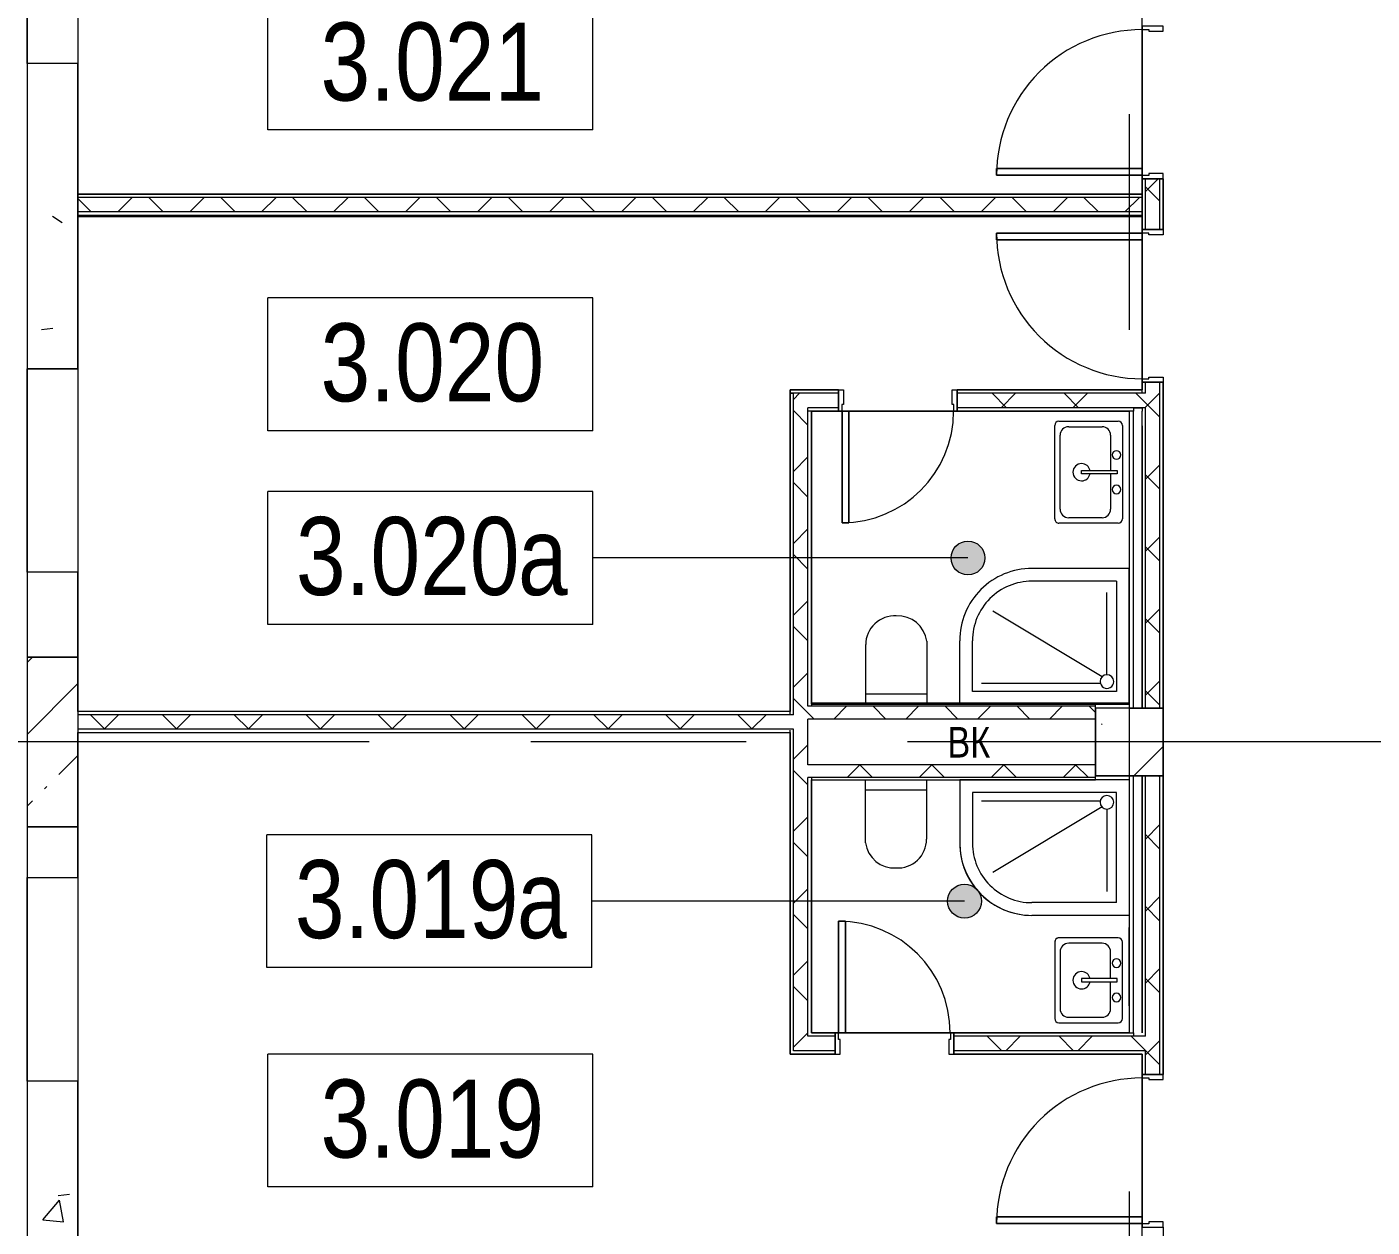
# Model space of a CAD drawing. Header units: millimetres. Extents: x 92932 to 275892, y -43515 to 30371.
# Drawn here: x 177276 to 185209, y -6543 to 532 of the extents above; entities that cross this region are included whole.
import ezdxf

# ---------------------------------------------------------------- set-up
doc = ezdxf.new("R2010")
doc.units = ezdxf.units.MM
doc.linetypes.add('Осевые', pattern=[6350, 1270, -952.5, 3175, -952.5])
for name, color, linetype, lineweight in [('Двери', 7, 'Continuous', 9), ('Каркас_Импост', 7, 'Continuous', 9), ('Марки помещений', 7, 'Continuous', 9), ('Обобщенные модели', 7, 'Continuous', 9), ('Обобщенные модели-3', 7, 'Continuous', 18), ('Общие ребра', 7, 'Continuous', 9), ('Оси-1', 7, 'Осевые', 9), ('Панель', 7, 'Continuous', 9), ('Перекрытия', 7, 'Continuous', 9), ('Сантехнические приборы', 7, 'Continuous', 9), ('Стены', 7, 'Continuous', 9), ('Стены-1', 7, 'Continuous', 18), ('Типовые аннотации', 7, 'Continuous', 9), ('Штриховка разреза-1', 7, 'Continuous', 9)]:
    doc.layers.add(name, color=color, linetype=linetype, lineweight=lineweight)
doc.layers.add('Штриховка разреза-2', color=7, linetype='Continuous', lineweight=9, true_color=0x787878)
doc.styles.add('Arial', font='Arial.ttf', dxfattribs={"width": 0.8, "height": 180})
doc.styles.add('Arial Narrow_1', font='Arial Narrow.ttf', dxfattribs={"height": 460})
pattern_1 = [(45, (120245.78, 0), (-212.132, 212.132), []), (135, (120245.78, 0), (-212.132, -212.132), [])]
pattern_2 = [(50, (120245.8, 0), (1457.472, -127.512), [152.4, -1676.4]), (355, (120245.8, 0), (-281.942, 1528.454), [121.92, -1341.12]), (100.451, (120367.2, -10.6), (1175.54, 1400.933), [129.52, -1424.72]), (46.184, (120245.8, 406.4), (2168.63, -336.34), [228.6, -2514.6]), (96.636, (120426.5, 378.4), (1899.22, 1979.42), [194.28, -2137.08]), (351.184, (120245.8, 406.4), (1899.24, 1979.4), [182.88, -2011.68]), (21, (120449, 304.8), (1212.915, -818.121), [152.4, -1676.4]), (326, (120449, 304.8), (494.417, 1473.504), [121.92, -1341.12]), (71.451, (120550, 236.6), (1707.337, 655.37), [129.52, -1424.72]), (37.5, (120245.8, 0), (24.7094, 676.4402), [67.056, -1257.808, 67.056, -1294.384, -1346.2]), (37.5, (120245.8, 0), (24.7094, 676.4402), [-2686.304, 67.056, -1279.144]), (7.5, (120245.8, 0), (534.558, 801.444), [67.056, -709.168, 67.056, -1227.328, -513.08]), (7.5, (120245.8, 0), (534.558, 801.444), [-2070.608, 67.056, -446.024]), (327.5, (119792.65, 0), (1084.7275, -45.831), [67.056, -440.944, 67.056, -1517.904, -2103.12]), (327.5, (119792.65, 0), (1084.7275, -45.831), [-2092.96, 67.056, -2036.064]), (317.5, (119589.45, 0), (1185.035, 203.414), [67.056, -593.344, 67.056, -985.52, -1493.52]), (317.5, (119589.45, 0), (1185.035, 203.414), [-1712.976, 67.056, -1426.464])]

# ---------------------------------------------------------------- blocks, each defined once
blk = doc.blocks.new('Дверь - Однопольная - ДВ11_21х7-6240655-План 3-го этажа на отм_ _4_200')
at = {"layer": 'Двери'}
for p, q in [((-289, 720.5), (-329, 720.5)), ((-329, 720.5), (-329, 62.5)), ((-289, 62.5), (-289, 720.5)), ((-329, 62.5), (-289, 62.5))]:
    blk.add_line(p, q, dxfattribs=at)
blk.add_arc((-329, 62.5), 658, 360, 90, dxfattribs=at)
at = {"layer": 'Каркас_Импост'}
for p, q in [((-330, 62.5), (-350, 62.5)), ((-350, 62.5), (-350, -62.5)), ((-330, 22.5), (-330, 62.5)), ((-320, 22.5), (-330, 22.5)), ((-320, -62.5), (-320, 22.5)), ((330, 22.5), (320, 22.5)), ((320, 22.5), (320, -62.5)), ((350, 62.5), (330, 62.5)), ((330, 62.5), (330, 22.5)), ((350, -62.5), (350, 62.5)), ((-350, -62.5), (-320, -62.5)), ((320, -62.5), (350, -62.5))]:
    blk.add_line(p, q, dxfattribs=at)
at = {"layer": 'Панель'}
for p, q in [((-329, 720.5), (-289, 720.5)), ((-329, 62.5), (-329, 720.5)), ((-289, 720.5), (-289, 62.5)), ((-289, 62.5), (-329, 62.5))]:
    blk.add_line(p, q, dxfattribs=at)
blk = doc.blocks.new('Дверь - Однопольная - ДВ17_21х9-7256458-План 3-го этажа на отм_ _4_200')
at = {"layer": 'Двери'}
for p, q in [((-389, 920.5), (-429, 920.5)), ((-429, 920.5), (-429, 62.5)), ((-389, 62.5), (-389, 920.5)), ((-429, 62.5), (-389, 62.5))]:
    blk.add_line(p, q, dxfattribs=at)
blk.add_arc((-429, 62.5), 858, 360, 90, dxfattribs=at)
at = {"layer": 'Каркас_Импост'}
for p, q in [((-430, 62.5), (-450, 62.5)), ((-450, 62.5), (-450, -62.5)), ((-430, 22.5), (-430, 62.5)), ((-420, 22.5), (-430, 22.5)), ((-420, -62.5), (-420, 22.5)), ((430, 22.5), (420, 22.5)), ((420, 22.5), (420, -62.5)), ((450, 62.5), (430, 62.5)), ((430, 62.5), (430, 22.5)), ((450, -62.5), (450, 62.5)), ((-450, -62.5), (-420, -62.5)), ((420, -62.5), (450, -62.5))]:
    blk.add_line(p, q, dxfattribs=at)
at = {"layer": 'Панель'}
for p, q in [((-429, 920.5), (-389, 920.5)), ((-429, 62.5), (-429, 920.5)), ((-389, 920.5), (-389, 62.5)), ((-389, 62.5), (-429, 62.5))]:
    blk.add_line(p, q, dxfattribs=at)
blk = doc.blocks.new('Дверь - Однопольная - ДВ17__21х9-7256455-План 3-го этажа на отм_ _4_200')
at = {"layer": 'Двери'}
for p, q in [((-429, -62.5), (-389, -62.5)), ((-429, -920.5), (-429, -62.5)), ((-389, -62.5), (-389, -920.5)), ((-389, -920.5), (-429, -920.5))]:
    blk.add_line(p, q, dxfattribs=at)
blk.add_arc((-429, -62.5), 858, 270, 0, dxfattribs=at)
at = {"layer": 'Каркас_Импост'}
for p, q in [((-450, 62.5), (-420, 62.5)), ((-450, -62.5), (-450, 62.5)), ((-420, 62.5), (-420, -22.5)), ((420, 62.5), (450, 62.5)), ((420, -22.5), (420, 62.5)), ((450, 62.5), (450, -62.5)), ((-430, -62.5), (-450, -62.5)), ((-430, -22.5), (-430, -62.5)), ((-420, -22.5), (-430, -22.5)), ((430, -22.5), (420, -22.5)), ((430, -62.5), (430, -22.5)), ((450, -62.5), (430, -62.5))]:
    blk.add_line(p, q, dxfattribs=at)
at = {"layer": 'Панель'}
for p, q in [((-389, -62.5), (-429, -62.5)), ((-429, -62.5), (-429, -920.5)), ((-389, -920.5), (-389, -62.5)), ((-429, -920.5), (-389, -920.5))]:
    blk.add_line(p, q, dxfattribs=at)
blk = doc.blocks.new('Дверь - Однопольная - ДВ11__21х7-6240656-План 3-го этажа на отм_ _4_200')
at = {"layer": 'Двери'}
for p, q in [((-329, -62.5), (-289, -62.5)), ((-329, -720.5), (-329, -62.5)), ((-289, -62.5), (-289, -720.5)), ((-289, -720.5), (-329, -720.5))]:
    blk.add_line(p, q, dxfattribs=at)
blk.add_arc((-329, -62.5), 658, 270, 0, dxfattribs=at)
at = {"layer": 'Каркас_Импост'}
for p, q in [((-350, 62.5), (-320, 62.5)), ((-350, -62.5), (-350, 62.5)), ((-320, 62.5), (-320, -22.5)), ((320, 62.5), (350, 62.5)), ((320, -22.5), (320, 62.5)), ((350, 62.5), (350, -62.5)), ((-330, -62.5), (-350, -62.5)), ((-330, -22.5), (-330, -62.5)), ((-320, -22.5), (-330, -22.5)), ((330, -22.5), (320, -22.5)), ((330, -62.5), (330, -22.5)), ((350, -62.5), (330, -62.5))]:
    blk.add_line(p, q, dxfattribs=at)
at = {"layer": 'Панель'}
for p, q in [((-289, -62.5), (-329, -62.5)), ((-329, -62.5), (-329, -720.5)), ((-289, -720.5), (-289, -62.5)), ((-329, -720.5), (-289, -720.5))]:
    blk.add_line(p, q, dxfattribs=at)
blk = doc.blocks.new('Обобщенные модели 12 - Обобщенные модели 12-1067619-План 3-го этажа на отм_ _4_200')
at = {"layer": 'Обобщенные модели'}
h = blk.add_hatch(dxfattribs=at)
h.set_pattern_fill('FP_3', color=256, style=0, pattern_type=2)
h.set_pattern_definition([(45, (0, 0), (-493.914, 493.914), []), (45, (493.9, 0), (-493.914, 493.914), [873.125, -174.625, 6.706, -167.919])])
h.paths.add_polyline_path([(63731.6, -3882.9), (63731.6, -3482.9), (63331.6, -3482.9), (63331.6, -3882.9)], flags=0)
at = {"layer": 'Обобщенные модели-3'}
for p, q in [((63731.6, -3482.9), (63331.6, -3482.9)), ((63331.6, -3482.9), (63331.6, -3882.9)), ((63731.6, -3882.9), (63731.6, -3482.9)), ((63331.6, -3882.9), (63731.6, -3882.9))]:
    blk.add_line(p, q, dxfattribs=at)
blk = doc.blocks.new('Унитаз_встраиваемый - Обычный _ Vitra 748-4800 _каркасные_-V24-План 3-го этажа на отм_ _4_200')
at = {"layer": 'Сантехнические приборы'}
for p, q in [((-180, 0), (179.4, 0)), ((-180, -371.5), (-180, -7)), ((-180, -60), (179.4, -60)), ((179.4, -7), (179.4, -351))]:
    blk.add_line(p, q, dxfattribs=at)
for centre, start, end in [((-11.8, -351), 186.94025, 273.66546), ((9.9, -351), 266.33454, 0)]:
    blk.add_arc(centre, 169.5, start, end, dxfattribs=at)
blk = doc.blocks.new('Раковина-Одиночная-2D - 600 x 400 мм-5280093-План 3-го этажа на отм_ _4_200')
at = {"layer": 'Сантехнические приборы'}
for p, q in [((57.1, -77.5), (606.3, -77.5)), ((57.1, -77.5), (606.3, -77.5)), ((131.8, -37.5), (691.8, -37.5)), ((31.7, -452.1), (31.7, -102.9)), ((31.7, -452.1), (31.7, -102.9)), ((114.2, -147.4), (322.2, -147.4)), ((322.2, -109.3), (341.2, -109.3)), ((322.2, -318.8), (322.2, -109.3)), ((341.2, -109.3), (341.2, -318.8)), ((341.2, -147.4), (549.1, -147.4)), ((631.7, -102.9), (631.7, -452.1)), ((631.7, -102.9), (631.7, -452.1)), ((63.4, -395), (63.4, -198.2)), ((599.9, -198.2), (599.9, -395)), ((341.2, -318.8), (322.2, -318.8)), ((549.1, -445.8), (114.2, -445.8)), ((606.3, -477.5), (57.1, -477.5)), ((606.3, -477.5), (57.1, -477.5))]:
    blk.add_line(p, q, dxfattribs=at)
for centre, radius, start, end in [((57.1, -102.9), 25.4, 90, 180), ((57.1, -102.9), 25.4, 90, 180), ((606.3, -102.9), 25.4, 0, 90), ((606.3, -102.9), 25.4, 0, 90), ((114.2, -198.2), 50.8, 90, 180), ((230.1, -112.5), 25.4, 0, 180), ((230.1, -112.5), 25.4, 180, 0), ((433.3, -112.5), 25.4, 0, 180), ((433.3, -112.5), 25.4, 180, 0), ((549.1, -198.2), 50.8, 360, 90), ((331.7, -318.8), 50.8, 100.80692, 180), ((331.7, -318.8), 50.8, 360, 79.19308), ((114.2, -395), 50.8, 180, 270), ((331.7, -318.8), 50.8, 180, 0), ((549.1, -395), 50.8, 270, 0), ((57.1, -452.1), 25.4, 180, 270), ((57.1, -452.1), 25.4, 180, 270), ((606.3, -452.1), 25.4, 270, 0), ((606.3, -452.1), 25.4, 270, 0)]:
    blk.add_arc(centre, radius, start, end, dxfattribs=at)
blk = doc.blocks.new('Раковина-Одиночная-2D - 500 x 400 мм-5279424-План 3-го этажа на отм_ _4_200')
at = {"layer": 'Сантехнические приборы'}
for p, q in [((556.3, 477.5), (107.1, 477.5)), ((556.3, 477.5), (107.1, 477.5)), ((81.7, 452.1), (81.7, 102.9)), ((81.7, 452.1), (81.7, 102.9)), ((499.1, 445.8), (164.2, 445.8)), ((581.7, 102.9), (581.7, 452.1)), ((581.7, 102.9), (581.7, 452.1)), ((113.4, 395), (113.4, 198.2)), ((341.2, 318.8), (322.2, 318.8)), ((322.2, 318.8), (322.2, 109.3)), ((341.2, 109.3), (341.2, 318.8)), ((549.9, 198.2), (549.9, 395)), ((164.2, 147.4), (322.2, 147.4)), ((322.2, 109.3), (341.2, 109.3)), ((341.2, 147.4), (499.1, 147.4)), ((107.1, 77.5), (556.3, 77.5)), ((107.1, 77.5), (556.3, 77.5)), ((181.8, 37.5), (641.8, 37.5))]:
    blk.add_line(p, q, dxfattribs=at)
for centre, radius, start, end in [((107.1, 452.1), 25.4, 90, 180), ((107.1, 452.1), 25.4, 90, 180), ((556.3, 452.1), 25.4, 0, 90), ((556.3, 452.1), 25.4, 360, 90), ((164.2, 395), 50.8, 90, 180), ((499.1, 395), 50.8, 360, 90), ((331.7, 318.8), 50.8, 360, 180), ((331.7, 318.8), 50.8, 180, 259.19308), ((331.7, 318.8), 50.8, 280.80692, 0), ((164.2, 198.2), 50.8, 180, 270), ((499.1, 198.2), 50.8, 270, 0), ((107.1, 102.9), 25.4, 180, 270), ((107.1, 102.9), 25.4, 180, 270), ((230.1, 112.5), 25.4, 360, 180), ((230.1, 112.5), 25.4, 180, 360), ((433.3, 112.5), 25.4, 360, 180), ((433.3, 112.5), 25.4, 180, 360), ((556.3, 102.9), 25.4, 270, 360), ((556.3, 102.9), 25.4, 270, 0)]:
    blk.add_arc(centre, radius, start, end, dxfattribs=at)
blk = doc.blocks.new('Унитаз_встраиваемый - Обычный _ Vitra 748-4800 _каркасные_-V27-План 3-го этажа на отм_ _4_200')
at = {"layer": 'Сантехнические приборы'}
for p, q in [((-180, -371.5), (-180, 0)), ((-180, 0), (179.4, 0)), ((179.4, 0), (179.4, -351)), ((-180, -60), (179.4, -60))]:
    blk.add_line(p, q, dxfattribs=at)
for centre, start, end in [((-11.8, -351), 186.94025, 273.66546), ((9.9, -351), 266.33454, 0)]:
    blk.add_arc(centre, 169.5, start, end, dxfattribs=at)
blk = doc.blocks.new('Душевая кабинка-2D_угловая800Х1000 - Душевая кабинка 800х1000-V28-План 3-го этажа на отм_ _4_200')
at = {"layer": 'Сантехнические приборы'}
for p, q in [((0, -100), (574.2, -100)), ((0, -900), (0, -100)), ((75, -175), (574.2, -175)), ((75, -175), (75, -825)), ((132.1, -726.7), (132.1, -241.7)), ((161, -739), (804.7, -352.3)), ((925, -825), (925, -525.8)), ((1000, -900), (1000, -525.8)), ((1000, -900), (1000, -579.2)), ((871, -775.8), (171, -775.8)), ((75, -825), (925, -825)), ((0, -900), (1000, -900)), ((0, -900), (1000, -900)), ((0, -900), (1000, -900))]:
    blk.add_line(p, q, dxfattribs=at)
for centre, radius, start, end in [((574.2, -525.8), 425.8, 0, 90), ((574.2, -525.8), 425.8, 360, 90), ((574.2, -525.8), 350.8, 360, 90), ((132.1, -766.7), 40, 0, 180), ((132.1, -766.7), 40, 180, 0)]:
    blk.add_arc(centre, radius, start, end, dxfattribs=at)
blk = doc.blocks.new('Душевая кабинка-2D_угловая800Х1000 - Душевая кабинка 800х1000-V29-План 3-го этажа на отм_ _4_200')
at = {"layer": 'Сантехнические приборы'}
for p, q in [((0, 900), (1000, 900)), ((0, 900), (0, 100)), ((0, 900), (1000, 900)), ((0, 900), (1000, 900)), ((1000, 893), (1000, 525.8)), ((1000, 893), (1000, 579.2)), ((75, 175), (75, 825)), ((75, 825), (925, 825)), ((925, 825), (925, 525.8)), ((132.1, 726.7), (132.1, 241.7)), ((161, 739), (804.7, 352.3)), ((871, 775.8), (171, 775.8)), ((75, 175), (574.2, 175)), ((0, 100), (574.2, 100))]:
    blk.add_line(p, q, dxfattribs=at)
for centre, radius, start, end in [((132.1, 766.7), 40, 360, 180), ((132.1, 766.7), 40, 180, 360), ((574.2, 525.8), 425.8, 270, 0), ((574.2, 525.8), 350.8, 270, 0), ((574.2, 525.8), 425.8, 270, 0)]:
    blk.add_arc(centre, radius, start, end, dxfattribs=at)
blk = doc.blocks.new('Марка помещения_Р - Марка помещения-4575829-План 3-го этажа на отм_ _4_200')
at = {"layer": 'Марки помещений'}
for p, q in [((-4.79375, -1.95625), (-4.79375, 1.95625)), ((4.79375, 1.95625), (-4.79375, 1.95625)), ((4.79375, -1.95625), (4.79375, 1.95625)), ((4.79375, -1.95625), (-4.79375, -1.95625))]:
    blk.add_line(p, q, dxfattribs=at)

msp = doc.modelspace()

# ---------------------------------------------------------------- hatches: boundary and pattern name
at = {"layer": 'Марки помещений'}
h = msp.add_hatch(color=256, dxfattribs=at)
edge = h.paths.add_edge_path(flags=0)
edge.add_arc((182826, -2598.6), 100, 0, 360)
h = msp.add_hatch(color=256, dxfattribs=at)
edge = h.paths.add_edge_path(flags=0)
edge.add_arc((182805.9, -4621.4), 100, 0, 360)
at = {"layer": 'Штриховка разреза-1'}
h = msp.add_hatch(dxfattribs=at)
h.set_pattern_fill('FP_2', color=256, style=0, pattern_type=2)
h.set_pattern_definition(pattern_1)
h.paths.add_polyline_path([(183957.4, -3482.9), (183957.4, -1562.9), (183872.4, -1562.9), (183872.4, -3482.9)], flags=0)
h.paths.add_polyline_path([(183957.4, -662.9), (183957.4, -362.9), (183872.4, -362.9), (183872.4, -662.9)], flags=0)
h.paths.add_polyline_path([(183957.4, 537.1), (183957.4, 2217.1), (183872.4, 2217.1), (183872.4, 537.1)], flags=0)
h = msp.add_hatch(dxfattribs=at)
h.set_pattern_fill('FP_15', color=256, style=0, pattern_type=2)
h.set_pattern_definition(pattern_2)
h.paths.add_polyline_path([(177577.4, -1482.9), (177577.4, 317.1), (177277.4, 317.1), (177277.4, -1482.9)], flags=0)
h = msp.add_hatch(dxfattribs=at)
h.set_pattern_fill('FP_2', color=256, style=0, pattern_type=2)
h.set_pattern_definition(pattern_1)
h.paths.add_polyline_path([(183852.4, -557.9), (183852.4, -472.9), (177577.4, -472.9), (177577.4, -557.9), (183129.7, -557.9)], flags=0)
h = msp.add_hatch(dxfattribs=at)
h.set_pattern_fill('FP_2', color=256, style=0, pattern_type=2)
h.set_pattern_definition(pattern_1)
h.paths.add_polyline_path([(183852.4, -1712.9), (183872.4, -1712.9), (183872.4, -1627.9), (182762.4, -1627.9), (182762.4, -1712.9), (183802.4, -1712.9)], flags=0)
h.paths.add_polyline_path([(181882.4, -1712.9), (182062.4, -1712.9), (182062.4, -1627.9), (181797.4, -1627.9), (181797.4, -1712.9)], flags=0)
h = msp.add_hatch(dxfattribs=at)
h.set_pattern_fill('FP_2', color=256, style=0, pattern_type=2)
h.set_pattern_definition(pattern_1)
h.paths.add_polyline_path([(181797.4, -5502.9), (181882.4, -5502.9), (181882.4, -1712.9), (181797.4, -1712.9), (181797.4, -4740.6)], flags=0)
h = msp.add_hatch(dxfattribs=at)
h.set_pattern_fill('FP_15', color=256, style=0, pattern_type=2)
h.set_pattern_definition(pattern_2)
h.paths.add_polyline_path([(177577.4, -3182.9), (177577.4, -2682.9), (177277.4, -2682.9), (177277.4, -3182.9)], flags=0)
h = msp.add_hatch(dxfattribs=at)
h.set_pattern_fill('FP_1', color=256, style=0, pattern_type=2)
h.set_pattern_definition([(45, (120245.8, 0), (-424.264, 424.264), [600, -100, 20, -100]), (45, (120245.8, 424), (-424.264, 424.264), [])])
h.paths.add_polyline_path([(177277.4, -4182.9), (177577.4, -4182.9), (177577.4, -3182.9), (177277.4, -3182.9)], flags=0)
h = msp.add_hatch(dxfattribs=at)
h.set_pattern_fill('FP_2', color=256, style=0, pattern_type=2)
h.set_pattern_definition(pattern_1)
h.paths.add_polyline_path([(182281.6, -3547.9), (183577.4, -3547.9), (183577.4, -3472.9), (181882.4, -3472.9), (181882.4, -3547.9), (181902.4, -3547.9)], flags=0)
h = msp.add_hatch(dxfattribs=at)
h.set_pattern_fill('FP_2', color=256, style=0, pattern_type=2)
h.set_pattern_definition(pattern_1)
h.paths.add_polyline_path([(181433.5, -3607.9), (181797.4, -3607.9), (181797.4, -3522.9), (177577.4, -3522.9), (177577.4, -3607.9), (179737.3, -3607.9)], flags=0)
h = msp.add_hatch(dxfattribs=at)
h.set_pattern_fill('FP_2', color=256, style=0, pattern_type=2)
h.set_pattern_definition(pattern_1)
h.paths.add_polyline_path([(183577.4, -3892.9), (183577.4, -3817.9), (181882.4, -3817.9), (181882.4, -3892.9), (183129.7, -3892.9)], flags=0)
h = msp.add_hatch(dxfattribs=at)
h.set_pattern_fill('FP_2', color=256, style=0, pattern_type=2)
h.set_pattern_definition(pattern_1)
h.paths.add_polyline_path([(183872.4, -9582.9), (183957.4, -9582.9), (183957.4, -7752.9), (183872.4, -7752.9), (183872.4, -9378.5)], flags=0)
h.paths.add_polyline_path([(183957.4, -6852.9), (183957.4, -6542.9), (183872.4, -6542.9), (183872.4, -6852.9)], flags=0)
h.paths.add_polyline_path([(183957.4, -5642.9), (183957.4, -3882.9), (183872.4, -3882.9), (183872.4, -5642.9)], flags=0)
h = msp.add_hatch(dxfattribs=at)
h.set_pattern_fill('FP_2', color=256, style=0, pattern_type=2)
h.set_pattern_definition(pattern_1)
h.paths.add_polyline_path([(183872.4, -5502.9), (183872.4, -5417.9), (182742.4, -5417.9), (182742.4, -5502.9), (183852.4, -5502.9)], flags=0)
h.paths.add_polyline_path([(181902.4, -5502.9), (182042.4, -5502.9), (182042.4, -5417.9), (181882.4, -5417.9), (181882.4, -5502.9)], flags=0)
h = msp.add_hatch(dxfattribs=at)
h.set_pattern_fill('FP_15', color=256, style=0, pattern_type=2)
h.set_pattern_definition(pattern_2)
h.paths.add_polyline_path([(177577.4, -7482.9), (177577.4, -5682.9), (177277.4, -5682.9), (177277.4, -7482.9)], flags=0)
at = {"layer": 'Штриховка разреза-2'}
msp.add_hatch(color=256, dxfattribs=at).paths.add_polyline_path([(183775.4, -3460.4), (183775.4, -3458.4), (183553.8, -3460.4)], flags=0)

# ---------------------------------------------------------------- linework, layer by layer
at = {"layer": 'Марки помещений'}
for p, q in [((182826, -2598.6), (180614.4, -2598.6)), ((182805.9, -4621.4), (180608.1, -4621.4))]:
    msp.add_line(p, q, dxfattribs=at)
for centre in [(182826, -2598.6), (182805.9, -4621.4)]:
    msp.add_circle(centre, 100, dxfattribs=at)
at = {"layer": 'Общие ребра'}
for p, q in [((183852.4, -362.9), (183852.4, -450.9)), ((183872.4, -662.9), (183872.4, -362.9)), ((183957.4, -662.9), (183957.4, -362.9)), ((183977.4, -662.9), (183977.4, -362.9)), ((177577.4, -452.9), (177577.4, -472.9)), ((183852.4, -472.9), (177577.4, -472.9)), ((177577.4, -472.9), (177577.4, -557.9)), ((183852.4, -557.9), (177577.4, -557.9)), ((177577.4, -557.9), (177577.4, -577.9)), ((183852.4, -579.9), (183852.4, -662.9)), ((183852.4, -1562.9), (183852.4, -1605.9)), ((183872.4, -1627.9), (183872.4, -1562.9)), ((183957.4, -1712.9), (183957.4, -1562.9)), ((183977.4, -3482.9), (183977.4, -1562.9)), ((182062.4, -1607.9), (181777.4, -1607.9)), ((181777.4, -1627.9), (181797.4, -1627.9)), ((181797.4, -1627.9), (181777.4, -1627.9)), ((181797.4, -1712.9), (181797.4, -1627.9)), ((182062.4, -1627.9), (181797.4, -1627.9)), ((183852.4, -1607.9), (182762.4, -1607.9)), ((183852.4, -1627.9), (182762.4, -1627.9)), ((183852.4, -1627.9), (183852.4, -1607.9)), ((183872.4, -1627.9), (183852.4, -1627.9)), ((181797.4, -1732.9), (181797.4, -1712.9)), ((181797.4, -3522.9), (181797.4, -1732.9)), ((181882.4, -1732.9), (181882.4, -1712.9)), ((182062.4, -1712.9), (181882.4, -1712.9)), ((181902.4, -1732.9), (181882.4, -1732.9)), ((181882.4, -3472.9), (181882.4, -1732.9)), ((181902.4, -1732.9), (182062.4, -1732.9)), ((183802.4, -1712.9), (182762.4, -1712.9)), ((182762.4, -1732.9), (183770.4, -1732.9)), ((183802.4, -1732.9), (183777.4, -1732.9)), ((183852.4, -1712.9), (183802.4, -1712.9)), ((183802.4, -1712.9), (183852.4, -1712.9)), ((183802.4, -1712.9), (183802.4, -1732.9)), ((183802.4, -3482.9), (183802.4, -1732.9)), ((183872.4, -1712.9), (183852.4, -1712.9)), ((183852.4, -1712.9), (183852.4, -1732.9)), ((183872.4, -1820.3), (183872.4, -1712.9)), ((183957.4, -1820.3), (183957.4, -1712.9)), ((183872.4, -3482.9), (183872.4, -1820.3)), ((183957.4, -3482.9), (183957.4, -1820.3)), ((177277.4, -3182.9), (177577.4, -3182.9)), ((177577.4, -3182.9), (177277.4, -3182.9)), ((181902.4, -3472.9), (181882.4, -3472.9)), ((181904.4, -3458.4), (181902.4, -3458.4)), ((181902.4, -3460.4), (181902.4, -3472.9)), ((183577.4, -3472.9), (181902.4, -3472.9)), ((183775.4, -3458.4), (181904.4, -3458.4)), ((183777.4, -3458.4), (183775.4, -3458.4)), ((177577.4, -3502.9), (177577.4, -3522.9)), ((181777.4, -3522.9), (177577.4, -3522.9)), ((177577.4, -3522.9), (177577.4, -3607.9)), ((181777.4, -3522.9), (181777.4, -3502.9)), ((181797.4, -3522.9), (181777.4, -3522.9)), ((181882.4, -3817.9), (181882.4, -3547.9)), ((181902.4, -3547.9), (181882.4, -3547.9)), ((181882.4, -3817.9), (181882.4, -3547.9)), ((183577.4, -3547.9), (181902.4, -3547.9)), ((181777.4, -3607.9), (177577.4, -3607.9)), ((177577.4, -3607.9), (177577.4, -3627.9)), ((181797.4, -3607.9), (181777.4, -3607.9)), ((181797.4, -5502.9), (181797.4, -3607.9)), ((181902.4, -3817.9), (181882.4, -3817.9)), ((183577.4, -3817.9), (181902.4, -3817.9)), ((183802.4, -5397.9), (183802.4, -3882.9)), ((183872.4, -5417.9), (183872.4, -3882.9)), ((183957.4, -5642.9), (183957.4, -3882.9)), ((183977.4, -5642.9), (183977.4, -3882.9)), ((181882.4, -5417.9), (181882.4, -3892.9)), ((181902.4, -3892.9), (181882.4, -3892.9)), ((183577.4, -3892.9), (181902.4, -3892.9)), ((181902.4, -3892.9), (181902.4, -3905.4)), ((177577.4, -4182.9), (177277.4, -4182.9)), ((177277.4, -4182.9), (177577.4, -4182.9)), ((181902.4, -5417.9), (181882.4, -5417.9)), ((182042.4, -5417.9), (181902.4, -5417.9)), ((182042.4, -5397.9), (181909.4, -5397.9)), ((183777.4, -5397.9), (182742.4, -5397.9)), ((183802.4, -5417.9), (182742.4, -5417.9)), ((183802.4, -5397.9), (183802.4, -5417.9)), ((183852.4, -5417.9), (183802.4, -5417.9)), ((183852.4, -5417.9), (183802.4, -5417.9)), ((183872.4, -5417.9), (183852.4, -5417.9)), ((181882.4, -5502.9), (181797.4, -5502.9)), ((181797.4, -5522.9), (181902.4, -5522.9)), ((181902.4, -5502.9), (181882.4, -5502.9)), ((182042.4, -5502.9), (181902.4, -5502.9)), ((181902.4, -5522.9), (182042.4, -5522.9)), ((183852.4, -5502.9), (182742.4, -5502.9)), ((182742.4, -5522.9), (183850.4, -5522.9)), ((183872.4, -5502.9), (183852.4, -5502.9)), ((183852.4, -5522.9), (183852.4, -5642.9)), ((183872.4, -5642.9), (183872.4, -5502.9))]:
    msp.add_line(p, q, dxfattribs=at)
at = {"layer": 'Оси-1'}
for p, q in [((177577.4, 25417.1), (177577.4, -41737.8)), ((183777.4, 25417.1), (183777.4, -41737.8)), ((270417.4, -3682.9), (170811.4, -3682.9))]:
    msp.add_line(p, q, dxfattribs=at)
at = {"layer": 'Перекрытия'}
for p, q in [((177277.4, 2417.1), (177277.4, -4182.9)), ((177577.4, 2354.6), (177577.4, -452.9)), ((183852.4, -452.9), (183852.4, 599.6)), ((183852.4, 537.1), (183852.4, -362.9)), ((183852.4, -362.9), (183977.4, -362.9)), ((183977.4, -362.9), (183977.4, -662.9)), ((177577.4, -452.9), (183852.4, -452.9)), ((183852.4, -587.9), (177577.4, -587.9)), ((177577.4, -587.9), (177577.4, -3517.9)), ((183852.4, -1607.9), (183852.4, -587.9)), ((183977.4, -662.9), (183852.4, -662.9)), ((183852.4, -662.9), (183852.4, -1562.9)), ((183852.4, -1562.9), (183977.4, -1562.9)), ((183977.4, -1562.9), (183977.4, -5642.9)), ((181777.4, -3517.9), (181777.4, -1607.9)), ((181777.4, -1607.9), (182062.4, -1607.9)), ((182062.4, -1607.9), (182062.4, -1732.9)), ((182762.4, -1732.9), (182762.4, -1607.9)), ((182762.4, -1607.9), (183852.4, -1607.9)), ((183802.4, -1732.9), (181902.4, -1732.9)), ((181902.4, -1732.9), (181902.4, -3460.4)), ((182062.4, -1732.9), (182762.4, -1732.9)), ((183852.4, -3460.4), (183852.4, -1732.9)), ((181902.4, -3460.4), (183777.4, -3460.4)), ((177577.4, -3612.9), (177577.4, -6665.4)), ((181777.4, -5522.9), (181777.4, -3612.9)), ((183852.4, -3882.9), (183577.4, -3882.9)), ((183852.4, -5397.9), (183852.4, -3882.9)), ((181902.4, -3892.9), (181902.4, -5397.9)), ((177277.4, -4182.9), (177277.4, -9282.9)), ((181902.4, -5397.9), (183802.4, -5397.9)), ((182742.4, -5397.9), (182042.4, -5397.9)), ((182042.4, -5397.9), (182042.4, -5522.9)), ((182742.4, -5522.9), (182742.4, -5397.9)), ((182042.4, -5522.9), (181777.4, -5522.9)), ((183852.4, -5522.9), (182742.4, -5522.9)), ((183852.4, -6665.4), (183852.4, -5522.9)), ((183977.4, -5642.9), (183852.4, -5642.9)), ((183852.4, -5642.9), (183852.4, -6542.9)), ((183852.4, -6542.9), (183977.4, -6542.9)), ((183977.4, -6542.9), (183977.4, -6852.9))]:
    msp.add_line(p, q, dxfattribs=at)
at = {"layer": 'Стены'}
for p, q in [((177277.4, 317.1), (177277.4, 1517.1)), ((177577.4, 1517.1), (177577.4, 317.1)), ((177577.4, 317.1), (177277.4, 317.1)), ((177277.4, -2682.9), (177277.4, -1482.9)), ((177577.4, -1482.9), (177277.4, -1482.9)), ((177577.4, -1482.9), (177577.4, -2682.9)), ((177577.4, -2682.9), (177277.4, -2682.9)), ((177277.4, -5682.9), (177277.4, -4482.9)), ((177277.4, -4482.9), (177577.4, -4482.9)), ((177577.4, -4482.9), (177577.4, -5682.9)), ((177577.4, -5682.9), (177277.4, -5682.9))]:
    msp.add_line(p, q, dxfattribs=at)
at = {"layer": 'Стены-1'}
for p, q in [((177277.4, 317.1), (177277.4, -1482.9)), ((177577.4, 317.1), (177277.4, 317.1)), ((177577.4, -1482.9), (177577.4, 317.1)), ((183977.4, -362.9), (183852.4, -362.9)), ((183852.4, -452.9), (177577.4, -452.9)), ((183852.4, -450.9), (183852.4, -579.9)), ((183852.4, -577.9), (183852.4, -452.9)), ((177577.4, -577.9), (183852.4, -577.9)), ((183852.4, -662.9), (183977.4, -662.9)), ((177277.4, -1482.9), (177577.4, -1482.9)), ((183977.4, -1562.9), (183852.4, -1562.9)), ((181777.4, -1607.9), (181777.4, -1627.9)), ((181777.4, -1627.9), (181777.4, -1732.9)), ((182062.4, -1732.9), (182062.4, -1607.9)), ((182762.4, -1607.9), (182762.4, -1732.9)), ((183852.4, -1605.9), (183852.4, -1607.9)), ((181777.4, -1732.9), (181777.4, -3502.9)), ((181902.4, -3460.4), (181902.4, -1732.9)), ((183770.4, -1732.9), (183777.4, -1732.9)), ((183777.4, -1732.9), (183777.4, -3482.9)), ((183852.4, -1820.3), (183852.4, -3482.9)), ((183852.4, -3482.9), (183852.4, -1820.3)), ((177277.4, -2682.9), (177277.4, -3182.9)), ((177577.4, -2682.9), (177277.4, -2682.9)), ((177577.4, -3182.9), (177577.4, -2682.9)), ((177277.4, -3182.9), (177277.4, -4182.9)), ((177577.4, -3502.9), (177577.4, -3182.9)), ((181902.4, -3453.4), (181902.4, -3460.4)), ((183577.4, -3460.4), (181902.4, -3460.4)), ((181902.4, -3460.4), (183777.4, -3460.4)), ((183770.4, -3453.4), (181909.4, -3453.4)), ((183577.4, -3905.4), (183577.4, -3460.4)), ((183777.4, -3460.4), (183777.4, -3453.4)), ((183777.4, -3482.9), (183852.4, -3482.9)), ((183852.4, -3482.9), (183977.4, -3482.9)), ((181777.4, -3502.9), (177577.4, -3502.9)), ((177577.4, -3627.9), (181777.4, -3627.9)), ((177577.4, -4182.9), (177577.4, -3627.9)), ((181777.4, -3627.9), (181777.4, -5522.9)), ((183777.4, -3882.9), (183777.4, -5397.9)), ((183852.4, -3882.9), (183777.4, -3882.9)), ((183852.4, -3882.9), (183852.4, -5397.9)), ((183977.4, -3882.9), (183852.4, -3882.9)), ((183852.4, -5397.9), (183852.4, -3882.9)), ((181902.4, -5397.9), (181902.4, -3905.4)), ((181902.4, -3905.4), (183577.4, -3905.4)), ((177277.4, -4182.9), (177277.4, -4482.9)), ((177577.4, -4482.9), (177577.4, -4182.9)), ((177277.4, -4482.9), (177577.4, -4482.9)), ((181909.4, -5397.9), (181902.4, -5397.9)), ((182042.4, -5522.9), (182042.4, -5397.9)), ((182742.4, -5397.9), (182742.4, -5522.9)), ((181777.4, -5522.9), (181797.4, -5522.9)), ((183850.4, -5522.9), (183852.4, -5522.9)), ((177277.4, -5682.9), (177277.4, -7482.9)), ((177577.4, -5682.9), (177277.4, -5682.9)), ((177577.4, -7482.9), (177577.4, -5682.9)), ((183852.4, -5642.9), (183977.4, -5642.9))]:
    msp.add_line(p, q, dxfattribs=at)

# ---------------------------------------------------------------- block references
at = {"layer": 'Двери'}
for name, p, rotation in [('Дверь - Однопольная - ДВ17_21х9-7256458-План 3-го этажа на отм_ _4_200', (183914.9, 87.1), 90), ('Дверь - Однопольная - ДВ17__21х9-7256455-План 3-го этажа на отм_ _4_200', (183914.9, -1112.9), 270), ('Дверь - Однопольная - ДВ17_21х9-7256458-План 3-го этажа на отм_ _4_200', (183914.9, -6092.9), 90)]:
    msp.add_blockref(name, p, dxfattribs=dict(at, rotation=rotation))
for name, p in [('Дверь - Однопольная - ДВ11__21х7-6240656-План 3-го этажа на отм_ _4_200', (182412.4, -1670.4)), ('Дверь - Однопольная - ДВ11_21х7-6240655-План 3-го этажа на отм_ _4_200', (182392.4, -5460.4))]:
    msp.add_blockref(name, p, dxfattribs=at)
at = {"layer": 'Марки помещений', "xscale": 199.9999999999999, "yscale": 199.9999999999999, "zscale": 199.9999999999999}
for p in [(179655.7, 316.2), (179655.7, -1457), (179655.7, -2598.6), (179649.3, -4621.4), (179655.7, -5915)]:
    msp.add_blockref('Марка помещения_Р - Марка помещения-4575829-План 3-го этажа на отм_ _4_200', p, dxfattribs=at)
at = {"layer": 'Обобщенные модели'}
msp.add_blockref('Обобщенные модели 12 - Обобщенные модели 12-1067619-План 3-го этажа на отм_ _4_200', (120245.8, 0), dxfattribs=at)
at = {"layer": 'Сантехнические приборы'}
for name, p, rotation in [('Раковина-Одиночная-2D - 600 x 400 мм-5280093-План 3-го этажа на отм_ _4_200', (183814.9, -1761.2), 270), ('Душевая кабинка-2D_угловая800Х1000 - Душевая кабинка 800х1000-V29-План 3-го этажа на отм_ _4_200', (183777.4, -2560.4), 180), ('Унитаз_встраиваемый - Обычный _ Vitra 748-4800 _каркасные_-V24-План 3-го этажа на отм_ _4_200', (182402.4, -3460.4), 180), ('Душевая кабинка-2D_угловая800Х1000 - Душевая кабинка 800х1000-V28-План 3-го этажа на отм_ _4_200', (183777.4, -4805.4), 180), ('Раковина-Одиночная-2D - 500 x 400 мм-5279424-План 3-го этажа на отм_ _4_200', (183814.9, -5419.6), 90)]:
    msp.add_blockref(name, p, dxfattribs=dict(at, rotation=rotation))
msp.add_blockref('Унитаз_встраиваемый - Обычный _ Vitra 748-4800 _каркасные_-V27-План 3-го этажа на отм_ _4_200', (182402.4, -3905.4), dxfattribs=at)

# ---------------------------------------------------------------- texts
at = {"layer": 'Марки помещений', "char_height": 460, "attachment_point": 1, "style": 'Arial Narrow_1'}
for s, insert, width in [('3.021', (179007.8, 558), 1587.341), ('3.020', (179007.8, -1215.1), 1587.341), ('3.020', (178862.8, -2356.8), 1587.341), ('\\fArial Narrow|b0|i0|c204|p34|;а', (180172.5, -2356.8), 352.742), ('3.019', (178856.4, -4379.5), 1587.341), ('\\fArial Narrow|b0|i0|c204|p34|;а', (180166.1, -4379.5), 352.742), ('3.019', (179007.8, -5673.1), 1587.341)]:
    msp.add_mtext(s, dxfattribs=dict(at, insert=insert, width=width))
at = {"layer": 'Типовые аннотации', "insert": (182705.2, -3594.9), "char_height": 180, "width": 307.848, "attachment_point": 1, "style": 'Arial'}
msp.add_mtext('ВК', dxfattribs=at)

doc.saveas('drawing.dxf')
